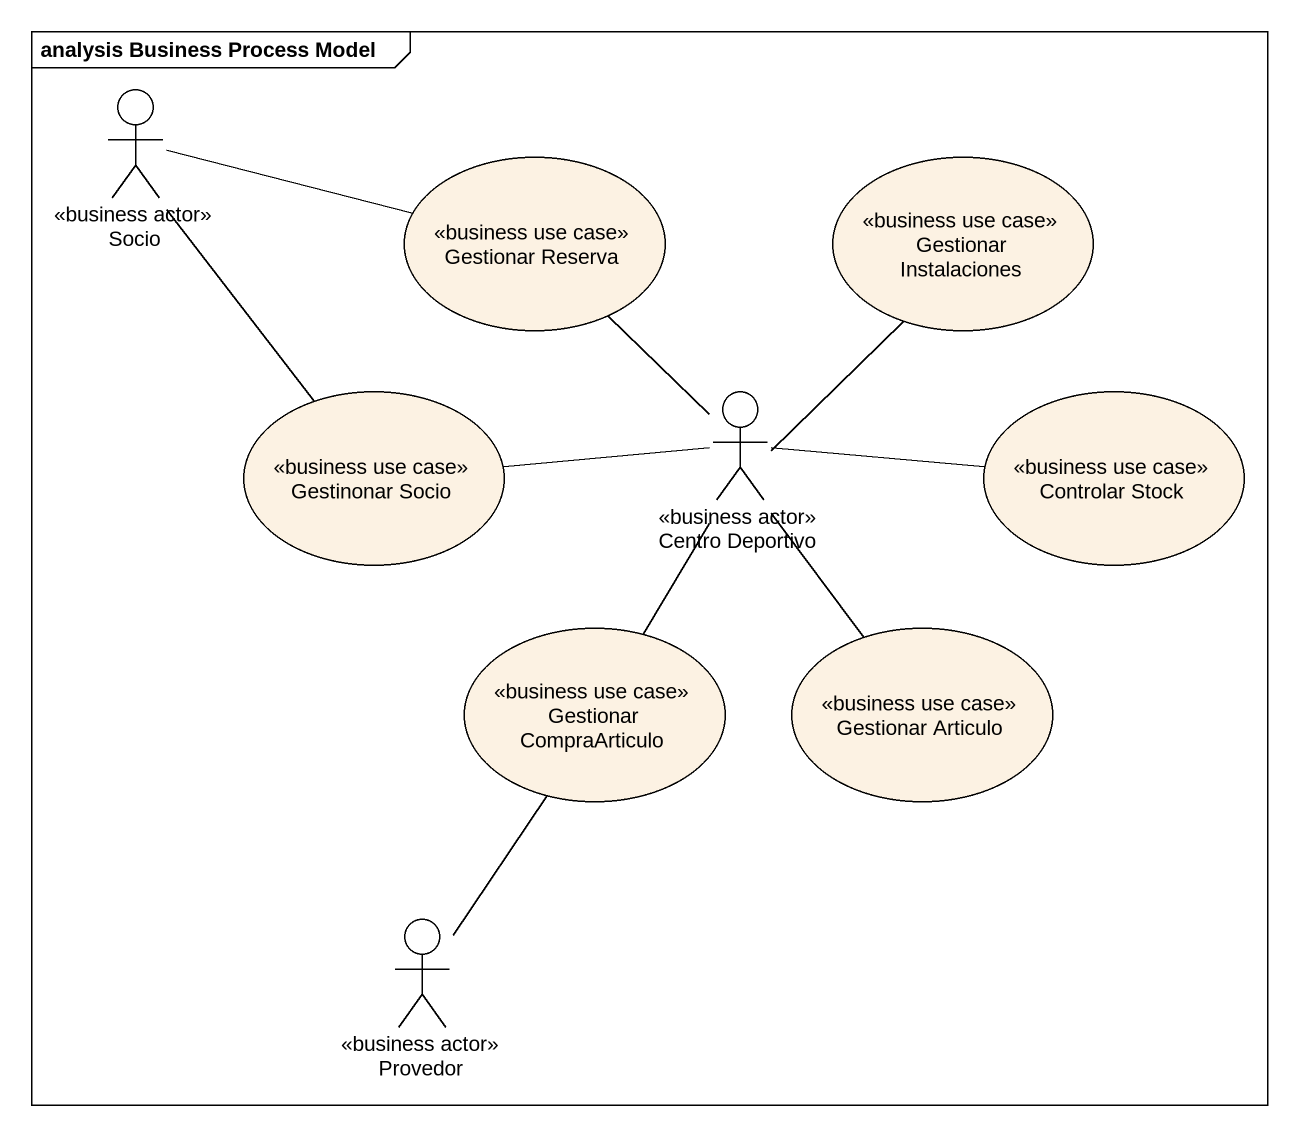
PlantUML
@startuml
mainframe analysis Business Process Model
actor Socio <<business actor>>
usecase "Gestionar Reserva" as Gestionar_Reserva <<business use case>>
usecase "Gestionar Instalaciones" as Gestionar_Instalaciones <<business use case>>
usecase "Gestinonar Socio" as Gestinonar_Socio <<business use case>>
actor "Centro Deportivo" as Centro_Deportivo <<business actor>>
usecase "Controlar Stock" as Controlar_Stock <<business use case>>
usecase "Gestionar CompraArticulo" as Gestionar_CompraArticulo <<business use case>>
usecase "Gestionar Articulo" as Gestionar_Articulo <<business use case>>
actor Provedor <<business actor>>
Socio -right- Gestionar_Reserva
Socio -- Gestinonar_Socio
Gestinonar_Socio -right- Centro_Deportivo
Centro_Deportivo -up- Gestionar_Reserva
Centro_Deportivo -up- Gestionar_Instalaciones
Centro_Deportivo -right- Controlar_Stock
Centro_Deportivo -- Gestionar_CompraArticulo
Gestionar_Articulo -up- Centro_Deportivo
Provedor -up- Gestionar_CompraArticulo
@enduml
